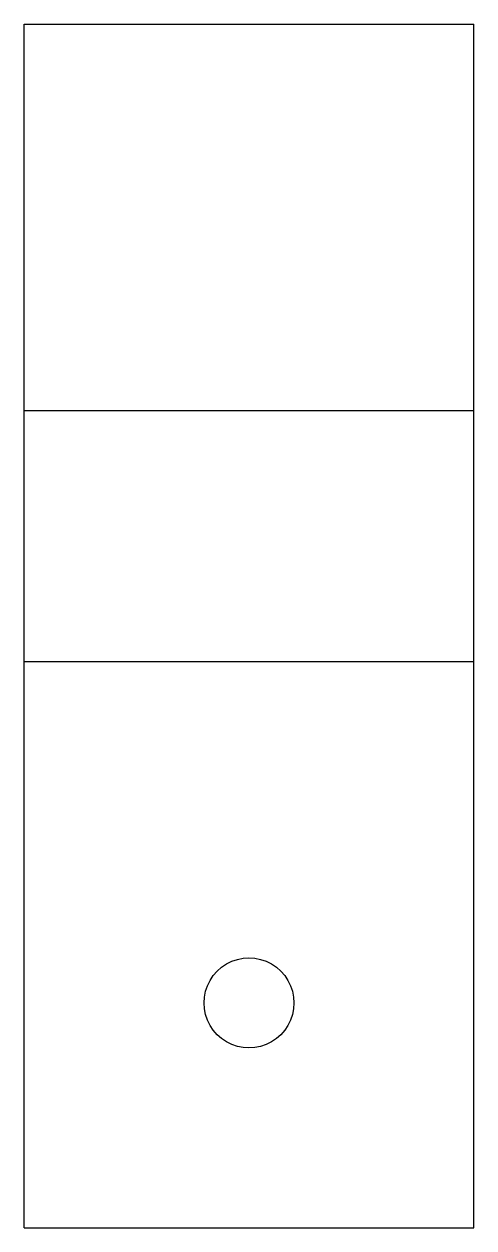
# Model space of a CAD drawing. Header units: millimetres. Extents: x 0 to 50, y 0 to 134.
import ezdxf

# ---------------------------------------------------------------- set-up
doc = ezdxf.new("R2010")
doc.units = ezdxf.units.MM
doc.layers.add('BIEGELINIEN', color=1, linetype='Continuous')
doc.layers.add('KONTUR', color=7, linetype='CONTINUOUS')

msp = doc.modelspace()

# ---------------------------------------------------------------- linework, layer by layer
at = {"layer": 'BIEGELINIEN'}
for p, q in [((0, 90.8076), (50, 90.8076)), ((0, 62.9359), (50, 62.9359))]:
    msp.add_line(p, q, dxfattribs=at)
at = {"layer": 'KONTUR'}
for p, q in [((0, 93.7434), (0, 133.7434)), ((0, 133.7434), (50, 133.7434)), ((50, 93.7434), (50, 133.7434)), ((0, 93.2917), (0, 93.7434)), ((50, 93.2917), (50, 93.7434)), ((0, 92.8401), (0, 93.2917)), ((0, 92.3884), (0, 92.8401)), ((0, 91.9367), (0, 92.3884)), ((50, 92.8401), (50, 93.2917)), ((50, 92.3884), (50, 92.8401)), ((50, 91.9367), (50, 92.3884)), ((0, 91.4851), (0, 91.9367)), ((0, 91.0334), (0, 91.4851)), ((0, 90.5817), (0, 91.0334)), ((50, 91.4851), (50, 91.9367)), ((50, 91.0334), (50, 91.4851)), ((50, 90.5817), (50, 91.0334)), ((0, 90.1301), (0, 90.5817)), ((0, 89.6784), (0, 90.1301)), ((0, 89.2267), (0, 89.6784)), ((50, 90.1301), (50, 90.5817)), ((50, 89.6784), (50, 90.1301)), ((50, 89.2267), (50, 89.6784)), ((0, 88.775), (0, 89.2267)), ((0, 88.3234), (0, 88.775)), ((0, 87.8717), (0, 88.3234)), ((50, 88.775), (50, 89.2267)), ((50, 88.3234), (50, 88.775)), ((50, 87.8717), (50, 88.3234)), ((0, 65.8717), (0, 87.8717)), ((50, 65.8717), (50, 87.8717)), ((0, 65.3824), (0, 65.8717)), ((50, 65.3824), (50, 65.8717)), ((0, 64.8931), (0, 65.3824)), ((0, 64.4038), (0, 64.8931)), ((0, 63.9145), (0, 64.4038)), ((50, 64.8931), (50, 65.3824)), ((50, 64.4038), (50, 64.8931)), ((50, 63.9145), (50, 64.4038)), ((0, 63.4252), (0, 63.9145)), ((0, 62.9359), (0, 63.4252)), ((0, 62.4465), (0, 62.9359)), ((50, 63.4252), (50, 63.9145)), ((50, 62.9359), (50, 63.4252)), ((50, 62.4465), (50, 62.9359)), ((0, 61.9572), (0, 62.4465)), ((0, 61.4679), (0, 61.9572)), ((50, 61.9572), (50, 62.4465)), ((50, 61.4679), (50, 61.9572)), ((0, 60.9786), (0, 61.4679)), ((0, 60.4893), (0, 60.9786)), ((0, 60), (0, 60.4893)), ((50, 60.9786), (50, 61.4679)), ((50, 60.4893), (50, 60.9786)), ((50, 60), (50, 60.4893)), ((0, 0), (0, 60)), ((50, 0), (50, 60)), ((22.5, 29.3301), (23.0866, 29.6194)), ((23.0866, 29.6194), (23.7059, 29.8296)), ((23.7059, 29.8296), (24.3474, 29.9572)), ((24.3474, 29.9572), (25, 30)), ((25, 30), (25.6526, 29.9572)), ((25.6526, 29.9572), (26.2941, 29.8296)), ((26.2941, 29.8296), (26.9134, 29.6194)), ((26.9134, 29.6194), (27.5, 29.3301)), ((21.0332, 28.0438), (21.4645, 28.5355)), ((21.4645, 28.5355), (21.9562, 28.9668)), ((21.9562, 28.9668), (22.5, 29.3301)), ((27.5, 29.3301), (28.0438, 28.9668)), ((28.0438, 28.9668), (28.5355, 28.5355)), ((28.5355, 28.5355), (28.9668, 28.0438)), ((20.1704, 26.2941), (20.3806, 26.9134)), ((20.3806, 26.9134), (20.6699, 27.5)), ((20.6699, 27.5), (21.0332, 28.0438)), ((28.9668, 28.0438), (29.3301, 27.5)), ((29.3301, 27.5), (29.6194, 26.9134)), ((29.6194, 26.9134), (29.8296, 26.2941)), ((20, 25), (20.0428, 25.6526)), ((20.0428, 25.6526), (20.1704, 26.2941)), ((29.8296, 26.2941), (29.9572, 25.6526)), ((29.9572, 25.6526), (30, 25)), ((20.0428, 24.3474), (20, 25)), ((20.1704, 23.7059), (20.0428, 24.3474)), ((29.9572, 24.3474), (29.8296, 23.7059)), ((30, 25), (29.9572, 24.3474)), ((20.3806, 23.0866), (20.1704, 23.7059)), ((20.6699, 22.5), (20.3806, 23.0866)), ((29.6194, 23.0866), (29.3301, 22.5)), ((29.8296, 23.7059), (29.6194, 23.0866)), ((21.0332, 21.9562), (20.6699, 22.5)), ((21.4645, 21.4645), (21.0332, 21.9562)), ((21.9562, 21.0332), (21.4645, 21.4645)), ((28.5355, 21.4645), (28.0438, 21.0332)), ((28.9668, 21.9562), (28.5355, 21.4645)), ((29.3301, 22.5), (28.9668, 21.9562)), ((22.5, 20.6699), (21.9562, 21.0332)), ((23.0866, 20.3806), (22.5, 20.6699)), ((23.7059, 20.1704), (23.0866, 20.3806)), ((24.3474, 20.0428), (23.7059, 20.1704)), ((26.2941, 20.1704), (25.6526, 20.0428)), ((26.9134, 20.3806), (26.2941, 20.1704)), ((27.5, 20.6699), (26.9134, 20.3806)), ((28.0438, 21.0332), (27.5, 20.6699)), ((25, 20), (24.3474, 20.0428)), ((25.6526, 20.0428), (25, 20)), ((0, 0), (50, 0))]:
    msp.add_line(p, q, dxfattribs=at)

doc.saveas('drawing.dxf')
